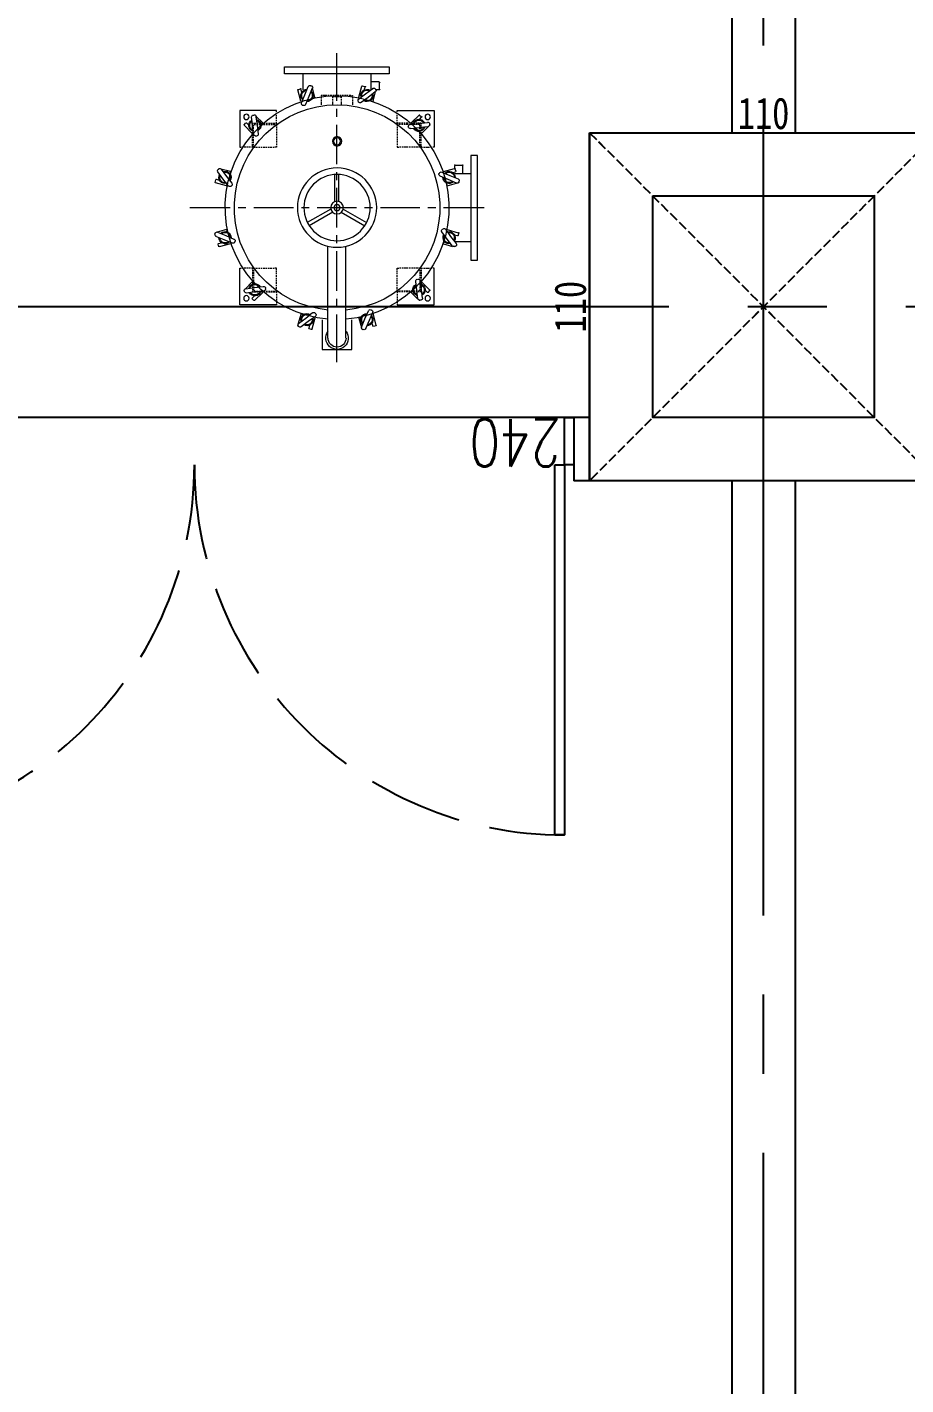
# Model space of a CAD drawing. Extents: x -18489 to 195597, y -1599 to 112111.
# Drawn here: x -14271 to -13993.1, y 6281.6 to 6710.8 of the extents above; entities that cross this region are included whole.
import ezdxf

# ---------------------------------------------------------------- set-up
doc = ezdxf.new("R2010")
doc.units = 0
doc.header["$LTSCALE"] = 100
doc.linetypes.add('X-CUB3-L10$0$COL-CEN-LIN', pattern=[3.25, 2.5, -0.25, 0.25, -0.25])
doc.linetypes.add('X-CUB3-L10$0$HIDDEN', pattern=[0.4, 0.3, -0.1])
for name, color, linetype in [('188K-SM-03-F10-MECH-EQ-Y2257103$0$M-EQPM-CDA-過濾器', 5, 'Continuous'), ('X-CUB3-L10$0$CCL', 8, 'X-CUB3-L10$0$COL-CEN-LIN'), ('X-CUB3-L10$0$COL', 8, 'Continuous'), ('X-CUB3-L10$0$COL-S', 8, 'Continuous'), ('X-CUB3-L10$0$Door', 8, 'Continuous'), ('X-CUB3-L10$0$WALL-DR', 8, 'Continuous'), ('X-CUB3-L10$0$WALL-RC', 8, 'Continuous')]:
    doc.layers.add(name, color=color, linetype=linetype)
doc.styles.add('X-CUB3-L10$0$CHINA', font='simplex.shx', dxfattribs={"width": 0.75, "bigfont": 'chineset.shx'})
doc.styles.add('X-CUB3-L10$0$DIM', font='', dxfattribs={"width": 0.8})
doc.styles.get('X-CUB3-L10$0$DIM').set_extended_font_data('MingLiU')
doc.dimstyles.new('X-CUB3-L10$0$0-Defpoint', dxfattribs={"dimtxt": 15, "dimasz": 0.5, "dimexe": 0.5, "dimexo": 0.5, "dimgap": 0.5, "dimtad": 1, "dimdsep": 46, "dimtxsty": 'X-CUB3-L10$0$CHINA', "dimblk": 'X-CUB3-L10$0$_None', "dimcen": 10, "dimclrd": 256, "dimclre": 256, "dimclrt": 256, "dimadec": 0, "dimazin": 0, "dimtfac": 1, "dimtix": 1, "dimtmove": 2, "dimatfit": 3, "dimldrblk": 'X-CUB3-L10$0$_None', "dimfxl": 0.5, "dimtolj": 1, "dimtzin": 0, "dimarcsym": 0})
doc.dimstyles.new('X-CUB3-L10$0$JJP_005_defpoint', dxfattribs={"dimtxt": 20, "dimasz": 0.5, "dimexe": 0.5, "dimexo": 0.5, "dimgap": 0.5, "dimtad": 1, "dimdsep": 46, "dimtxsty": 'X-CUB3-L10$0$DIM', "dimblk": 'X-CUB3-L10$0$_None', "dimcen": 10, "dimclrd": 256, "dimclre": 256, "dimclrt": 256, "dimadec": 0, "dimazin": 0, "dimtfac": 1, "dimtix": 1, "dimtmove": 2, "dimatfit": 3, "dimldrblk": 'X-CUB3-L10$0$_None', "dimfxl": 0.5, "dimtolj": 1, "dimtzin": 0, "dimarcsym": 0})

# ---------------------------------------------------------------- blocks, each defined once
blk = doc.blocks.new('*D439')
at = {"layer": 'DefPoints', "lineweight": -2, "transparency": 16777216}
blk.add_line((0, 0), (110, 0), dxfattribs=at)
at = {"layer": 'DefPoints', "color": 0, "transparency": 16777216}
for p in [(0, 0), (110, 0), (110, 0)]:
    blk.add_point(p, dxfattribs=at)
at = {"layer": 'DefPoints', "transparency": 16777216, "insert": (55, 6.07), "char_height": 10, "attachment_point": 5, "style": 'X-CUB3-L10$0$DIM'}
blk.add_mtext('\\A1;110', dxfattribs=at)
blk = doc.blocks.new('X-CUB3-L10$0$_None')
blk = doc.blocks.new('*D440')
at = {"layer": 'DefPoints', "lineweight": -2, "transparency": 16777216}
blk.add_line((0, 0), (0, -110), dxfattribs=at)
at = {"layer": 'DefPoints', "color": 0, "transparency": 16777216}
for p in [(0, 0), (0, -110), (0, -110)]:
    blk.add_point(p, dxfattribs=at)
at = {"layer": 'DefPoints', "transparency": 16777216, "insert": (-6.07, -55), "char_height": 10, "attachment_point": 5, "rotation": 90, "style": 'X-CUB3-L10$0$DIM'}
blk.add_mtext('\\A1;110', dxfattribs=at)
blk = doc.blocks.new('*D462')
at = {"layer": 'DefPoints', "lineweight": -2, "transparency": 16777216}
blk.add_line((7569.45, 6793.14), (7809.45, 6793.14), dxfattribs=at)
at = {"layer": 'DefPoints', "color": 0, "transparency": 16777216}
for p in [(7569.45, 6793.14), (7809.45, 6793.14), (7809.45, 6793.14)]:
    blk.add_point(p, dxfattribs=at)
at = {"layer": 'DefPoints', "transparency": 16777216, "insert": (7587.98, 6801.14), "char_height": 15, "attachment_point": 5, "style": 'X-CUB3-L10$0$CHINA'}
blk.add_mtext('\\A1;240', dxfattribs=at)
blk = doc.blocks.new('188K-SM-03-F10-MECH-EQ-Y2257103$0$A$C9b321b2a')
at = {"color": 0, "lineweight": 13}
for points in [[(0, 338), (0, 465.7)], [(-124.1, 372.2), (-124.1, 372.2)], [(-123.2, 374), (-123.2, 374)], [(-121.4, 375.8), (-122.3, 374)], [(-114.2, 337.1), (-122.3, 366.8)], [(-121.4, 365.9), (-98.9, 348.8), (-77.3, 332.6)], [(-68.3, 343.4), (-90.8, 360.5), (-113.3, 376.7)], [(-86.3, 371.3), (-89, 381.2)], [(-80, 384.8), (-88.1, 383)], [(69.2, 349.7), (77.3, 378.5)], [(78.2, 346.1), (70.1, 347.9)], [(77.3, 377.6), (88.1, 351.5), (99.8, 326.3)], [(79.1, 383.9), (79.1, 383.9)], [(80, 384.8), (80, 384.8)], [(82.7, 385.7), (80.9, 384.8)], [(112.4, 331.7), (101.6, 356.9), (90.8, 383)], [(114.2, 337.1), (124.1, 372.2)], [(-303, 191.5), (-307.5, 191.5), (-307.5, 307.5), (-191.5, 307.5), (-191.5, 303)], [(-191.5, 295.8), (-191.5, 301.2)], [(-69.2, 333.5), (-67.4, 335.3)], [(0, 287.7), (0, 312.8)], [(107, 322.7), (108.8, 323.6)], [(303, 191.5), (307.5, 191.5), (307.5, 307.5), (190.6, 307.5), (190.6, 303)], [(190.6, 295.8), (190.6, 301.2)], [(-293.1, 265.2), (-293.1, 262.5)], [(-293.1, 262.5), (-293.1, 262.5)], [(-293.1, 259.8), (-293.1, 260.7)], [(-261.6, 293.1), (-267.9, 287.7)], [(-260.7, 278.7), (-267.9, 285.9)], [(-264.3, 267), (-267, 267), (-267, 264.3)], [(-267, 261.6), (-267, 256.2)], [(-263.4, 259.8), (-263.4, 257.1)], [(-256.2, 267), (-261.6, 267)], [(-234.6, 267.9), (-260.7, 293.1)], [(-257.1, 263.4), (-259.8, 263.4)], [(-249, 263.4), (-254.4, 263.4)], [(-249, 267), (-253.5, 267)], [(-241.8, 267), (-246.3, 267)], [(-241.8, 263.4), (-246.3, 263.4)], [(-233.7, 267), (-239.1, 267)], [(-233.7, 263.4), (-239.1, 263.4)], [(-226.5, 263.4), (-231.9, 263.4)], [(-226.5, 267), (-231, 267)], [(-218.5, 267), (-223.8, 267)], [(-219.4, 263.4), (-223.8, 263.4)], [(-211.3, 267), (-216.7, 267)], [(-211.3, 263.4), (-216.7, 263.4)], [(-204.1, 263.4), (-209.5, 263.4)], [(-204.1, 267), (-208.6, 267)], [(-196, 267), (-201.4, 267)], [(-196.9, 263.4), (-201.4, 263.4)], [(-194.2, 267), (-191.5, 267), (-191.5, 263.4), (-194.2, 263.4)], [(-191.5, 288.6), (-191.5, 293.1)], [(-191.5, 280.5), (-191.5, 285.9)], [(-191.5, 273.3), (-191.5, 278.7)], [(-191.5, 267), (-191.5, 270.6)], [(-191.5, 263.4), (-191.5, 258.9)], [(0, 137.5), (0, 262.5)], [(190.6, 288.6), (190.6, 293.1)], [(190.6, 280.5), (190.6, 285.9)], [(190.6, 273.3), (190.6, 278.7)], [(190.6, 267), (190.6, 270.6)], [(194.2, 267), (190.6, 267), (190.6, 263.4), (194.2, 263.4)], [(190.6, 263.4), (190.6, 258.9)], [(196, 267), (201.4, 267)], [(196.9, 263.4), (201.4, 263.4)], [(204.1, 267), (208.6, 267)], [(204.1, 263.4), (209.5, 263.4)], [(211.3, 267), (216.7, 267)], [(211.3, 263.4), (216.7, 263.4)], [(218.5, 267), (223.8, 267)], [(219.4, 263.4), (223.8, 263.4)], [(226.5, 267), (231, 267)], [(226.5, 263.4), (231.9, 263.4)], [(233.7, 267), (239.1, 267)], [(233.7, 263.4), (239.1, 263.4)], [(234.6, 267.9), (256.2, 289.5)], [(240, 260.7), (234.6, 266.1)], [(240.9, 267), (246.3, 267)], [(241.8, 263.4), (246.3, 263.4)], [(256.2, 288.6), (252.6, 260.7), (249, 232.8)], [(249, 267), (253.5, 267)], [(249, 263.4), (254.4, 263.4)], [(256.2, 267), (261.6, 267)], [(256.2, 263.4), (259.8, 263.4)], [(259.8, 293.1), (259.8, 293.1)], [(261.6, 293.1), (261.6, 293.1)], [(264.3, 293.1), (262.5, 293.1)], [(263.4, 231), (266.1, 258.9), (269.7, 286.8)], [(263.4, 267), (266.1, 267), (266.1, 264.3)], [(263.4, 259.8), (263.4, 257.1)], [(266.1, 261.6), (266.1, 256.2)], [(267.9, 234.6), (293.1, 260.7)], [(278.7, 260.7), (285.9, 267.9)], [(293.1, 262.5), (287.7, 267.9)], [(-267.9, 234.6), (-289.5, 256.2)], [(-267, 254.4), (-267, 249)], [(-267, 246.3), (-267, 241.8)], [(-267, 239.1), (-267, 233.7)], [(-267, 231), (-267, 226.5)], [(-267, 223.8), (-267, 219.4)], [(-267, 216.7), (-267, 211.3)], [(-260.7, 240.9), (-266.1, 234.6)], [(-263.4, 254.4), (-263.4, 249)], [(-263.4, 246.3), (-263.4, 241.8)], [(-263.4, 239.1), (-263.4, 234.6)], [(-263.4, 231.9), (-263.4, 226.5)], [(-263.4, 223.8), (-263.4, 219.4)], [(-263.4, 216.7), (-263.4, 212.2)], [(-191.5, 256.2), (-191.5, 250.8)], [(-191.5, 248.1), (-191.5, 243.6)], [(-191.5, 240.9), (-191.5, 236.4)], [(-191.5, 233.7), (-191.5, 228.3)], [(-191.5, 225.6), (-191.5, 221.2)], [(-191.5, 218.5), (-191.5, 213.1)], [(190.6, 256.2), (190.6, 250.8)], [(190.6, 248.1), (190.6, 243.6)], [(190.6, 240.9), (190.6, 236.4)], [(190.6, 233.7), (190.6, 228.3)], [(190.6, 225.6), (190.6, 221.2)], [(190.6, 218.5), (190.6, 213.1)], [(263.4, 254.4), (263.4, 249)], [(263.4, 246.3), (263.4, 241.8)], [(263.4, 239.1), (263.4, 234.6)], [(263.4, 231.9), (263.4, 226.5)], [(263.4, 223.8), (263.4, 219.4)], [(263.4, 216.7), (263.4, 212.2)], [(266.1, 254.4), (266.1, 249)], [(266.1, 246.3), (266.1, 241.8)], [(266.1, 239.1), (266.1, 233.7)], [(266.1, 231), (266.1, 226.5)], [(266.1, 223.8), (266.1, 219.4)], [(266.1, 216.7), (266.1, 211.3)], [(-295.8, 191.5), (-300.3, 191.5)], [(-288.6, 191.5), (-293.1, 191.5)], [(-280.5, 191.5), (-285.9, 191.5)], [(-273.3, 191.5), (-277.8, 191.5)], [(-267, 191.5), (-270.6, 191.5)], [(-267, 208.6), (-267, 204.1)], [(-267, 201.4), (-267, 196.9)], [(-267, 194.2), (-267, 191.5), (-263.4, 191.5), (-258, 191.5)], [(-263.4, 209.5), (-263.4, 204.1)], [(-263.4, 201.4), (-263.4, 196.9)], [(-263.4, 194.2), (-263.4, 191.5)], [(-256.2, 191.5), (-250.8, 191.5)], [(-248.1, 191.5), (-243.6, 191.5)], [(-240.9, 191.5), (-235.5, 191.5)], [(-233.7, 191.5), (-228.3, 191.5)], [(-225.6, 191.5), (-221.2, 191.5)], [(-218.5, 191.5), (-213.1, 191.5)], [(-211.3, 191.5), (-205.9, 191.5)], [(-203.2, 191.5), (-198.7, 191.5)], [(-196, 191.5), (-191.5, 191.5), (-191.5, 196)], [(-191.5, 211.3), (-191.5, 205.9)], [(-191.5, 203.2), (-191.5, 198.7)], [(190.6, 211.3), (190.6, 205.9)], [(190.6, 203.2), (190.6, 198.7)], [(196, 191.5), (190.6, 191.5), (190.6, 196)], [(203.2, 191.5), (198.7, 191.5)], [(210.4, 191.5), (205.9, 191.5)], [(218.5, 191.5), (213.1, 191.5)], [(225.6, 191.5), (221.2, 191.5)], [(232.8, 191.5), (228.3, 191.5)], [(240.9, 191.5), (235.5, 191.5)], [(248.1, 191.5), (243.6, 191.5)], [(256.2, 191.5), (250.8, 191.5)], [(263.4, 191.5), (258, 191.5)], [(263.4, 209.5), (263.4, 204.1)], [(263.4, 201.4), (263.4, 196.9)], [(266.1, 194.2), (266.1, 191.5), (263.4, 191.5), (263.4, 194.2)], [(266.1, 208.6), (266.1, 204.1)], [(266.1, 201.4), (266.1, 196.9)], [(266.1, 191.5), (270.6, 191.5)], [(273.3, 191.5), (277.8, 191.5)], [(280.5, 191.5), (285.9, 191.5)], [(287.7, 191.5), (293.1, 191.5)], [(295.8, 191.5), (300.3, 191.5)], [(-423.4, 107.9), (-373.1, 107.9)], [(-331.7, 112.4), (-356.9, 101.6), (-383, 90.8)], [(-377.6, 78.2), (-351.5, 89), (-326.3, 99.8)], [(-373.1, 123.2), (-375.8, 115.1)], [(-365, 111.5), (-374.9, 114.2)], [(-322.7, 107), (-323.6, 109.7)], [(0, 88.1), (0, 112.4)], [(4.5, 19.8), (46.7, 94.4)], [(14.4, 13.5), (57.5, 88.1)], [(365.9, 121.4), (348.8, 98.9), (331.7, 77.3)], [(338, 105.2), (336.2, 113.3)], [(337.1, 114.2), (365.9, 122.3)], [(343.4, 68.3), (359.6, 90.8), (376.7, 113.3)], [(371.3, 86.3), (381.2, 89)], [(373.1, 123.2), (373.1, 123.2)], [(375.8, 121.4), (374, 123.2)], [(-385.7, 82.7), (-384.8, 80.9), (-384.8, 80)], [(-383.9, 79.1), (-383.9, 79.1)], [(-349.7, 70.1), (-378.5, 77.3)], [(-355.1, 46.7), (-355.1, 50.3), (-352.4, 50.3)], [(-355.1, 38.7), (-355.1, 44.1)], [(-350.6, 50.3), (-345.2, 50.3)], [(-342.5, 50.3), (-338, 50.3)], [(-335.3, 50.3), (-329.9, 50.3)], [(-328.1, 50.3), (-325.4, 50.3)], [(0, -62), (0, 62.9)], [(333.5, 69.2), (335.3, 67.4)], [(348.8, 70.1), (383.9, 79.1)], [(354.2, 46.7), (448.6, 46.7), (448.6, -46.7), (354.2, -46.7)], [(-338, 0), (-488.2, 0)], [(-355.1, 31.5), (-355.1, 36.9)], [(-355.1, 24.3), (-355.1, 28.8)], [(-355.1, 16.2), (-355.1, 21.6)], [(-355.1, 9), (-355.1, 13.5)], [(-355.1, 1.8), (-355.1, 6.3)], [(-350.6, 9), (-350.6, 14.4), (-346.1, 14.4)], [(-350.6, 1.8), (-350.6, 6.3)], [(-343.4, 14.4), (-338.9, 14.4)], [(-336.2, 14.4), (-330.8, 14.4)], [(-329, 14.4), (-324.5, 14.4)], [(-287.7, 0), (-312.8, 0)], [(-137.5, 0), (-262.5, 0)], [(-87.2, 0), (-112.4, 0)], [(-18.9, 6.3), (-105.2, 6.3)], [(62, 0), (-62.9, 0)], [(112.4, 0), (87.2, 0)], [(412.6, 28.8), (121.4, 28.8)], [(262.5, 0), (137.5, 0)], [(312.8, 0), (287.7, 0)], [(488.2, 0), (338, 0)], [(-355.1, -6.3), (-355.1, -0.9)], [(-355.1, -13.5), (-355.1, -9)], [(-355.1, -20.7), (-355.1, -16.2)], [(-355.1, -28.8), (-355.1, -23.4)], [(-355.1, -36), (-355.1, -31.5)], [(-355.1, -44.1), (-355.1, -38.7)], [(-350.6, -6.3), (-350.6, -0.9)], [(-350.6, -9), (-350.6, -13.5), (-346.1, -13.5)], [(-343.4, -13.5), (-338.9, -13.5)], [(-336.2, -13.5), (-330.8, -13.5)], [(-329, -13.5), (-324.5, -13.5)], [(-18.9, -6.3), (-105.2, -6.3)], [(4.5, -19.8), (46.7, -93.5)], [(14.4, -13.5), (57.5, -88.1)], [(412.6, -27.9), (121.4, -27.9)], [(-384.8, -80), (-383, -88.1)], [(-349.7, -69.2), (-383.9, -79.1)], [(-343.4, -68.3), (-360.5, -90.8), (-376.7, -113.3)], [(-365.9, -121.4), (-348.8, -98.9), (-332.6, -76.4)], [(-355.1, -45.8), (-355.1, -49.4), (-352.4, -49.4)], [(-350.6, -49.4), (-345.2, -49.4)], [(-342.5, -49.4), (-338, -49.4)], [(-335.3, -49.4), (-329.9, -49.4)], [(-333.5, -68.3), (-335.3, -67.4)], [(-328.1, -49.4), (-325.4, -49.4)], [(377.6, -77.3), (351.5, -88.1), (326.3, -99.8)], [(384.8, -80), (384.8, -80)], [(-373.1, -107.9), (-423.4, -107.9)], [(-398.3, -133.9), (-398.3, -107.9)], [(-371.3, -86.3), (-381.2, -89)], [(-375.8, -121.4), (-374, -122.3)], [(-373.1, -122.3), (-373.1, -123.2)], [(-373.1, -133.9), (-373.1, -125.9)], [(-371.3, -123.2), (-372.2, -123.2)], [(-337.1, -114.2), (-366.8, -122.3)], [(-338.9, -105.2), (-336.2, -113.3)], [(0, -112.4), (0, -87.2)], [(322.7, -107), (323.6, -108.8)], [(331.7, -112.4), (356.9, -101.6), (383, -89.9)], [(337.1, -114.2), (372.2, -123.2)], [(365, -110.6), (374.9, -113.3)], [(-374, -134.8), (-396.5, -134.8)], [(0, -262.5), (0, -137.5)], [(-303, -190.6), (-307.5, -190.6), (-307.5, -307.5), (-191.5, -307.5), (-191.5, -303)], [(-295.8, -190.6), (-300.3, -190.6)], [(-288.6, -190.6), (-293.1, -190.6)], [(-280.5, -190.6), (-285.9, -190.6)], [(-273.3, -190.6), (-277.8, -190.6)], [(-267, -190.6), (-270.6, -190.6)], [(-267, -193.3), (-267, -190.6), (-263.4, -190.6), (-258, -190.6)], [(-267, -201.4), (-267, -196)], [(-267, -208.6), (-267, -204.1)], [(-267, -215.8), (-267, -211.3)], [(-263.4, -194.2), (-263.4, -190.6)], [(-263.4, -201.4), (-263.4, -196.9)], [(-263.4, -208.6), (-263.4, -204.1)], [(-263.4, -216.7), (-263.4, -211.3)], [(-256.2, -190.6), (-250.8, -190.6)], [(-248.1, -190.6), (-243.6, -190.6)], [(-240.9, -190.6), (-235.5, -190.6)], [(-233.7, -190.6), (-228.3, -190.6)], [(-225.6, -190.6), (-221.2, -190.6)], [(-218.5, -190.6), (-213.1, -190.6)], [(-211.3, -190.6), (-205.9, -190.6)], [(-203.2, -190.6), (-198.7, -190.6)], [(-196, -190.6), (-191.5, -190.6), (-191.5, -196)], [(-191.5, -203.2), (-191.5, -197.8)], [(-191.5, -210.4), (-191.5, -205.9)], [(-191.5, -218.5), (-191.5, -213.1)], [(196, -190.6), (190.6, -190.6), (190.6, -196)], [(303, -190.6), (307.5, -190.6), (307.5, -307.5), (190.6, -307.5), (190.6, -303)], [(190.6, -203.2), (190.6, -197.8)], [(190.6, -210.4), (190.6, -205.9)], [(190.6, -218.5), (190.6, -213.1)], [(203.2, -190.6), (198.7, -190.6)], [(210.4, -190.6), (205.9, -190.6)], [(218.5, -190.6), (213.1, -190.6)], [(225.6, -190.6), (221.2, -190.6)], [(232.8, -190.6), (228.3, -190.6)], [(240.9, -190.6), (235.5, -190.6)], [(248.1, -190.6), (243.6, -190.6)], [(256.2, -190.6), (250.8, -190.6)], [(266.1, -193.3), (266.1, -190.6), (263.4, -190.6), (258, -190.6)], [(263.4, -194.2), (263.4, -190.6)], [(263.4, -201.4), (263.4, -196.9)], [(263.4, -208.6), (263.4, -204.1)], [(263.4, -216.7), (263.4, -211.3)], [(266.1, -190.6), (270.6, -190.6)], [(266.1, -201.4), (266.1, -196)], [(266.1, -208.6), (266.1, -204.1)], [(266.1, -215.8), (266.1, -211.3)], [(273.3, -190.6), (277.8, -190.6)], [(280.5, -190.6), (285.9, -190.6)], [(287.7, -190.6), (293.1, -190.6)], [(295.8, -190.6), (300.3, -190.6)], [(-267.9, -234.6), (-293.1, -259.8)], [(-263.4, -226.5), (-263.4, -231), (-266.1, -258.9), (-269.7, -285.9)], [(-267, -223.8), (-267, -218.5)], [(-267, -231), (-267, -226.5)], [(-267, -239.1), (-267, -233.7)], [(-267, -246.3), (-267, -240.9)], [(-267, -253.5), (-267, -249)], [(-267, -261.6), (-267, -256.2)], [(-263.4, -223.8), (-263.4, -219.4)], [(-263.4, -239.1), (-263.4, -233.7)], [(-263.4, -246.3), (-263.4, -241.8)], [(-263.4, -253.5), (-263.4, -249)], [(-263.4, -259.8), (-263.4, -256.2)], [(-254.4, -225.6), (-256.2, -225.6)], [(-191.5, -225.6), (-191.5, -220.3)], [(-191.5, -232.8), (-191.5, -228.3)], [(-191.5, -240.9), (-191.5, -235.5)], [(-191.5, -248.1), (-191.5, -243.6)], [(-191.5, -255.3), (-191.5, -250.8)], [(190.6, -225.6), (190.6, -220.3)], [(190.6, -232.8), (190.6, -228.3)], [(190.6, -240.9), (190.6, -235.5)], [(190.6, -248.1), (190.6, -243.6)], [(190.6, -255.3), (190.6, -250.8)], [(226.5, -254.4), (225.6, -256.2)], [(287.7, -256.2), (260.7, -252.6), (232.8, -249)], [(260.7, -240), (266.1, -234.6)], [(263.4, -223.8), (263.4, -219.4)], [(263.4, -231), (263.4, -226.5)], [(263.4, -239.1), (263.4, -233.7)], [(263.4, -246.3), (263.4, -241.8)], [(263.4, -253.5), (263.4, -249)], [(263.4, -259.8), (263.4, -256.2)], [(266.1, -223.8), (266.1, -218.5)], [(266.1, -231), (266.1, -226.5)], [(266.1, -239.1), (266.1, -233.7)], [(266.1, -246.3), (266.1, -240.9)], [(266.1, -253.5), (266.1, -249)], [(266.1, -261.6), (266.1, -256.2)], [(267.9, -234.6), (288.6, -256.2)], [(-293.1, -261.6), (-287.7, -267.9)], [(-278.7, -260.7), (-285.9, -267.9)], [(-264.3, -266.1), (-267, -266.1), (-267, -263.4)], [(-256.2, -266.1), (-261.6, -266.1)], [(-259.8, -293.1), (-260.7, -293.1)], [(-257.1, -262.5), (-259.8, -262.5)], [(-234.6, -267.9), (-256.2, -288.6)], [(-249, -262.5), (-254.4, -262.5)], [(-249, -266.1), (-253.5, -266.1)], [(-241.8, -262.5), (-246.3, -262.5)], [(-241.8, -266.1), (-246.3, -266.1)], [(-240, -260.7), (-234.6, -266.1)], [(-233.7, -262.5), (-239.1, -262.5)], [(-233.7, -266.1), (-239.1, -266.1)], [(-226.5, -262.5), (-231.9, -262.5)], [(-226.5, -266.1), (-231, -266.1)], [(-219.4, -262.5), (-223.8, -262.5)], [(-218.5, -266.1), (-223.8, -266.1)], [(-211.3, -262.5), (-216.7, -262.5)], [(-211.3, -266.1), (-216.7, -266.1)], [(-204.1, -262.5), (-209.5, -262.5)], [(-204.1, -266.1), (-208.6, -266.1)], [(-196.9, -262.5), (-201.4, -262.5)], [(-196, -266.1), (-201.4, -266.1)], [(-194.2, -266.1), (-191.5, -266.1), (-191.5, -262.5), (-194.2, -262.5)], [(-191.5, -262.5), (-191.5, -258)], [(-191.5, -266.1), (-191.5, -270.6)], [(-191.5, -273.3), (-191.5, -277.8)], [(-191.5, -280.5), (-191.5, -285.9)], [(-191.5, -287.7), (-191.5, -293.1)], [(-191.5, -295.8), (-191.5, -300.3)], [(0, -312.8), (0, -287.7)], [(190.6, -262.5), (190.6, -258)], [(194.2, -266.1), (190.6, -266.1), (190.6, -262.5), (194.2, -262.5)], [(190.6, -266.1), (190.6, -270.6)], [(190.6, -273.3), (190.6, -277.8)], [(190.6, -280.5), (190.6, -285.9)], [(190.6, -287.7), (190.6, -293.1)], [(190.6, -295.8), (190.6, -300.3)], [(196, -266.1), (201.4, -266.1)], [(196.9, -262.5), (201.4, -262.5)], [(204.1, -262.5), (209.5, -262.5)], [(204.1, -266.1), (208.6, -266.1)], [(211.3, -262.5), (216.7, -262.5)], [(211.3, -266.1), (216.7, -266.1)], [(218.5, -266.1), (223.8, -266.1)], [(219.4, -262.5), (223.8, -262.5)], [(226.5, -262.5), (231.9, -262.5)], [(226.5, -266.1), (231, -266.1)], [(231, -262.5), (258.9, -266.1), (285.9, -269.7)], [(233.7, -262.5), (239.1, -262.5)], [(233.7, -266.1), (239.1, -266.1)], [(234.6, -267.9), (259.8, -293.1)], [(240.9, -266.1), (246.3, -266.1)], [(241.8, -262.5), (246.3, -262.5)], [(249, -262.5), (254.4, -262.5)], [(249, -266.1), (253.5, -266.1)], [(256.2, -262.5), (259.8, -262.5)], [(256.2, -266.1), (261.6, -266.1)], [(260.7, -278.7), (267.9, -285.9)], [(261.6, -293.1), (267.9, -287.7)], [(263.4, -266.1), (266.1, -266.1), (266.1, -263.4)], [(293.1, -259.8), (293.1, -259.8)], [(293.1, -261.6), (293.1, -261.6)], [(293.1, -264.3), (293.1, -262.5)], [(-112.4, -331.7), (-101.6, -356.9), (-90.8, -383)], [(-107, -322.7), (-109.7, -323.6)], [(-77.3, -377.6), (-89, -351.5), (-99.8, -326.3)], [(0, -465.7), (0, -337.1)], [(68.3, -333.5), (67.4, -335.3)], [(121.4, -365.9), (98.9, -348.8), (76.4, -331.7)], [(105.2, -338), (113.3, -336.2)], [(-134.8, -373.1), (-134.8, -396.5)], [(-133.9, -372.2), (-125.9, -372.2)], [(-123.2, -373.1), (-115.1, -375.8)], [(-111.5, -365), (-113.3, -374.9)], [(-107.9, -373.1), (-107.9, -423.4)], [(-82.7, -385.7), (-80.9, -384.8)], [(-80, -384.8), (-80, -384.8)], [(-79.1, -383.9), (-79.1, -383.9)], [(-78.2, -346.1), (-70.1, -347.9)], [(-69.2, -348.8), (-77.3, -378.5)], [(68.3, -343.4), (90.8, -359.6), (113.3, -376.7)], [(69.2, -348.8), (79.1, -383.9)], [(107.9, -423.4), (107.9, -373.1)], [(123.2, -371.3), (124.1, -372.2)], [(123.2, -373.1), (123.2, -373.1)], [(-133.9, -397.4), (-107.9, -397.4)]]:
    blk.add_lwpolyline(points, dxfattribs=at)
for points in [[(-69.2, 349.7), (-79.1, 383.9, 0.414151), (-80.8, 384.7)], [(123.2, 374), (115.1, 375.8, 0.414152), (113.3, 374.9), (110.6, 365)], [(-105.2, 338.9), (-113.3, 336.2, -0.414195), (-115, 337.2)], [(-231, 263.4), (-258.9, 267), (-286.8, 269.7, 0.414216), (-293, 264.6)], [(-287.7, 256.2), (-260.7, 252.6), (-232.8, 249, 0.414181), (-226.5, 254.4), (-225.6, 257.1)], [(254.4, 226.5), (256.2, 225.6, 0.414186), (262.5, 230.8)], [(-337.1, 114.2), (-372.2, 124.1, 0.414278), (-373.9, 123.1)], [(373, 123.1, 0.414151), (371.3, 124.1), (372.2, 124.1)], [(383.8, 78.3, 0.414152), (384.8, 80), (383, 88.1)], [(-346.1, 78.2), (-347.9, 70.1, -0.414137), (-349.6, 69.3)], [(347.1, -70.2, -0.414176), (348.8, -69.2), (378.5, -77.3)], [(385.7, -82.7), (384.8, -80.9, 0.414276), (383.9, -79.1), (383.9, -78.2)], [(371.4, -124, 0.414257), (373.1, -123.2), (375.8, -115.1)], [(-262.8, -293, 0.414173), (-256.2, -287.7), (-252.6, -259.8), (-249, -232.8)], [(-270.6, -286.5, 0.414184), (-265.2, -293.1), (-262.5, -293.1), (-261.6, -293.1)], [(-114.2, -337.1), (-124.1, -372.2, 0.414278), (-123.1, -373.9)], [(112.5, -336.3, -0.414174), (114.2, -337.1), (122.3, -365.9)], [(80, -384.8), (88.1, -383, 0.414278), (89, -381.2), (86.3, -371.3)], [(121.4, -375.8), (122.3, -374, 0.414278), (123.1, -372.3)]]:
    blk.add_lwpolyline(points, format="xyb", dxfattribs=at)
for points in [[(-445, -165.4), (-423.4, -165.4), (-423.4, 165.4), (-445, 165.4)], [(347.9, -70.1), (346.1, -77.3)], [(-165.4, -445), (-165.4, -423.4), (165.4, -423.4), (165.4, -445)]]:
    blk.add_lwpolyline(points, close=True, dxfattribs=at)
for centre, radius in [((-287.2, 286.3), 8.54), ((286.3, 286.3), 8.54), ((-0.4, -0.4), 125.4), ((-0.4, -0.4), 104.7), ((-209.9, -0.4), 14.8), ((-209.9, -0.4), 11.2), ((-0.4, -0.4), 20.2), ((-0.4, -0.4), 9.44), ((-287.2, -287.2), 8.54), ((286.3, -287.2), 8.54)]:
    blk.add_circle(centre, radius, dxfattribs=at)
for centre, radius, start, end in [((-0.4, -0.4), 353.8, 4.5703, 355.4242), ((-118.2, 369.9), 5.84, 143.0647, 233.0637), ((-122.7, 371.7), 1.35, 105.0036, 194.9912), ((-117.3, 371.7), 5.84, 53.0647, 143.0637), ((-95.7, 353.8), 19.3, 164.3884, 301.7393), ((-95.7, 353.8), 16.6, 167.5083, 298.6194), ((-95.7, 353.8), 19.3, 344.3889, 121.7454), ((-95.7, 353.8), 16.6, 347.5071, 118.6246), ((-88.6, 381.6), 1.35, 105.0036, 194.9912), ((70.6, 348.4), 1.35, 165.0086, 254.9966), ((94.8, 353.8), 19.3, 134.3899, 271.7358), ((82.3, 378.9), 5.84, 113.0684, 203.0626), ((94.8, 353.8), 16.6, 137.51, 268.6208), ((79.6, 383.4), 1.35, 75.0086, 164.9966), ((85, 379.8), 5.84, 23.0684, 113.0626), ((94.8, 353.8), 19.3, 314.3895, 91.7425), ((94.8, 353.8), 16.6, 317.51, 88.6208), ((121.8, 371.7), 1.35, 345.0088, 74.9964), ((-0.4, -0.4), 325, 4.9769, 355.0177), ((-74.2, 336.7), 5.84, 233.0657, 323.0577), ((-72.4, 338.5), 5.84, 323.0647, 53.0637), ((104.7, 327.7), 5.84, 203.066, 293.0599), ((106.5, 328.6), 5.84, 293.0684, 23.0626), ((-292.6, 261.2), 1.35, 134.9859, 225.0141), ((-288.1, 261.2), 5.84, 173.0697, 263.0674), ((-260.3, 259.4), 19.3, 14.3905, 151.7427), ((-260.3, 259.4), 16.6, 17.5124, 148.6244), ((-267.4, 286.3), 1.35, 134.9859, 225.0141), ((-260.3, 259.4), 3.15, 89.9976, 180.0024), ((-262.1, 291.7), 1.35, 44.9859, 135.0141), ((-232.4, 256.7), 5.84, 353.0697, 83.0674), ((235.1, 266.6), 1.35, 134.9859, 225.0141), ((259.4, 259.4), 19.3, 104.3916, 241.7429), ((259.4, 259.4), 16.6, 107.5118, 238.6229), ((261.2, 287.2), 5.84, 83.0665, 173.0705), ((260.3, 291.7), 1.35, 44.9859, 135.0141), ((259.4, 259.4), 3.15, 359.9976, 90.0024), ((259.4, 259.4), 19.3, 284.3916, 61.7429), ((259.4, 259.4), 16.6, 287.5118, 58.6229), ((263.9, 286.3), 5.84, 353.0665, 83.0705), ((286.3, 266.6), 1.35, 44.9859, 135.0141), ((291.7, 261.2), 1.35, 314.9859, 45.0141), ((-260.3, 259.4), 19.3, 194.3914, 331.7373), ((-260.3, 259.4), 16.6, 197.5129, 328.6181), ((-267.4, 235.1), 1.35, 224.9877, 314.9994), ((254.9, 231.5), 5.84, 173.0665, 263.0705), ((-380.7, 85), 5.84, 113.0638, 203.0644), ((-375.3, 114.6), 1.35, 165.0007, 254.9933), ((-354.7, 94.8), 19.3, 44.3897, 181.7412), ((-354.7, 94.8), 16.6, 47.5105, 178.6224), ((-354.7, 94.8), 19.3, 224.3897, 1.7412), ((-354.7, 94.8), 16.6, 227.5104, 358.6151), ((-329.5, 106.5), 5.84, 23.0683, 113.0616), ((-328.6, 104.7), 5.84, 293.0638, 23.0644), ((353.8, 94.8), 19.3, 74.3889, 211.7454), ((336.7, 112.8), 1.35, 105.0036, 194.9912), ((353.8, 94.8), 16.6, 77.5071, 208.6246), ((353.8, 94.8), 19.3, 254.3889, 31.7454), ((353.8, 94.8), 16.6, 257.5071, 28.6246), ((369.9, 117.3), 5.84, 53.0647, 143.0637), ((371.7, 116.4), 5.84, 323.0647, 53.0637), ((380.7, 87.7), 1.35, 15.0036, 104.9912), ((-384.3, 79.6), 1.35, 165.0007, 254.9933), ((-379.8, 82.3), 5.84, 203.0644, 293.0604), ((336.7, 73.3), 5.84, 143.0647, 233.0637), ((338.5, 71.5), 5.84, 233.0657, 323.0577), ((412.2, -0.4), 35.5, 233.4483, 126.5517), ((412.2, -0.4), 28.3, 270, 90), ((-384.3, -80.5), 1.35, 104.9914, 195.0082), ((-354.7, -94.8), 19.3, 74.3885, 211.7451), ((-354.7, -94.8), 16.6, 77.5077, 208.625), ((-354.7, -94.8), 19.3, 254.3885, 31.7451), ((-339.4, -72.4), 5.84, 53.0612, 143.0681), ((-337.6, -73.3), 5.84, 323.0612, 53.0681), ((353.8, -94.8), 19.3, 44.3903, 181.7417), ((353.8, -94.8), 16.6, 47.5115, 178.6208), ((378.9, -83.2), 5.84, 23.0638, 113.0644), ((379.8, -85.9), 5.84, 293.0683, 23.0616), ((-382.5, -88.6), 1.35, 194.9912, 285.0084), ((-372.6, -116.4), 5.84, 143.0612, 233.0681), ((-370.8, -118.2), 5.84, 233.0629, 323.0544), ((-372.6, -122.7), 1.35, 194.9912, 285.0084), ((-354.7, -94.8), 16.6, 257.5077, 28.625), ((-338.5, -113.7), 1.35, 284.9912, 15.0084), ((327.7, -104.7), 5.84, 113.0683, 203.0616), ((328.6, -107.4), 5.84, 203.0643, 293.0616), ((336.7, -113.7), 1.35, 164.9996, 255.0121), ((353.8, -94.8), 19.3, 224.3903, 1.7417), ((353.8, -94.8), 16.6, 227.5105, 358.616), ((373.5, -114.6), 1.35, 344.9997, 75.0119), ((-396, -134.4), 1.35, 180.0028, 269.9972), ((-373.5, -134.4), 1.35, 270.0028, 359.9972), ((-260.3, -259.4), 19.3, 104.3897, 241.742), ((-260.3, -259.4), 16.6, 107.5117, 238.6244), ((-257.6, -232.4), 5.84, 83.0695, 173.0637), ((-260.3, -259.4), 19.3, 284.3897, 61.742), ((-260.3, -259.4), 16.6, 287.5117, 58.6244), ((-255.8, -232.4), 5.84, 353.0695, 83.0637), ((231.5, -257.6), 5.84, 173.0663, 263.0669), ((231.5, -254.9), 5.84, 83.0697, 173.0674), ((259.4, -259.4), 19.3, 14.3908, 151.7421), ((259.4, -259.4), 16.6, 17.511, 148.6229), ((266.6, -236), 1.35, 44.9859, 135.0141), ((286.3, -262.1), 5.84, 353.0663, 83.0669), ((-292.6, -261.2), 1.35, 134.9859, 225.0141), ((-287.2, -267.4), 1.35, 224.9859, 315.0141), ((-260.3, -260.3), 3.15, 179.9976, 270.0024), ((-262.1, -292.6), 1.35, 224.9859, 315.0141), ((-236, -267.4), 1.35, 314.9859, 45.0141), ((259.4, -259.4), 19.3, 194.3907, 331.7364), ((259.4, -259.4), 16.6, 197.5123, 328.6171), ((260.3, -292.6), 1.35, 224.9859, 315.0141), ((259.4, -260.3), 3.15, 270.001, 359.9909), ((266.6, -287.2), 1.35, 314.9859, 45.0141), ((286.3, -264.8), 5.84, 263.0695, 353.0627), ((291.7, -261.2), 1.35, 314.9859, 45.0141), ((-95.7, -354.7), 19.3, 134.3894, 271.7352), ((-107.4, -329.5), 5.84, 113.0683, 203.0616), ((-105.6, -328.6), 5.84, 23.0638, 113.0644), ((-95.7, -354.7), 19.3, 314.3897, 91.7412), ((-95.7, -354.7), 16.6, 317.5105, 88.6224), ((71.5, -339.4), 5.84, 143.0633, 233.0661), ((73.3, -336.7), 5.84, 53.0627, 143.0658), ((94.8, -354.7), 19.3, 344.3879, 121.745), ((94.8, -354.7), 16.6, 347.5078, 118.6246), ((-134.4, -373.5), 1.35, 89.9969, 180.0031), ((-115.5, -374.4), 1.35, 254.996, 345.0045), ((-95.7, -354.7), 16.6, 137.5105, 268.6224), ((-85.9, -380.7), 5.84, 203.0643, 293.0616), ((-83.2, -379.8), 5.84, 293.0683, 23.0616), ((-80.5, -384.3), 1.35, 254.996, 345.0045), ((-71.5, -349.3), 1.35, 344.9997, 75.0119), ((94.8, -354.7), 19.3, 164.3883, 301.7393), ((94.8, -354.7), 16.6, 167.508, 298.6174), ((79.6, -384.3), 1.35, 195.0026, 285.0035), ((116.4, -372.6), 5.84, 233.0623, 323.0549), ((117.3, -370.8), 5.84, 323.0633, 53.0661), ((-134.4, -396.9), 1.35, 179.9969, 270.0031)]:
    blk.add_arc(centre, radius, start, end, dxfattribs=at)
blk = doc.blocks.new('188K-SM-03-F10-MECH-EQ-Y2257103')
at = {"layer": '188K-SM-03-F10-MECH-EQ-Y2257103$0$M-EQPM-CDA-過濾器', "lineweight": 0, "ltscale": 0.1, "xscale": -0.1, "yscale": 0.1, "zscale": 0.1, "rotation": 90}
blk.add_blockref('188K-SM-03-F10-MECH-EQ-Y2257103$0$A$C9b321b2a', (-14173.07, 6653.75), dxfattribs=at)
blk = doc.blocks.new('*U438')
at = {"layer": 'DefPoints', "linetype": 'X-CUB3-L10$0$HIDDEN', "ltscale": 0.1}
for p, q in [((110, 0), (0, -110)), ((0, 0), (110, -110))]:
    blk.add_line(p, q, dxfattribs=at)
at = {"layer": 'X-CUB3-L10$0$COL', "ltscale": 0.1}
blk.add_lwpolyline([(0, 0), (110, 0), (110, -110), (0, -110)], close=True, dxfattribs=at)
at = {"layer": 'DefPoints'}
dim = blk.add_linear_dim(base=(110, 0), p1=(0, 0), p2=(110, 0), dimstyle='X-CUB3-L10$0$JJP_005_defpoint', override={"dimtxt": 10}, dxfattribs=at)
dim.commit()
dim.dimension.update_dxf_attribs({"geometry": '*D439', "text_midpoint": (55, 6.067)})
dim = blk.add_linear_dim(base=(0, -110), p1=(0, 0), p2=(0, -110), angle=90, dimstyle='X-CUB3-L10$0$JJP_005_defpoint', override={"dimtxt": 10}, dxfattribs=at)
dim.commit()
dim.dimension.update_dxf_attribs({"geometry": '*D440', "text_midpoint": (-6.067, -55)})
blk = doc.blocks.new('X-CUB3-L10$0$CUB3-10')
at = {"layer": 'X-CUB3-L10$0$CCL'}
for p, q in [((-1200, 0), (-1200, 9982.459)), ((720, 7342.459), (-5160, 7342.459))]:
    blk.add_line(p, q, dxfattribs=at)
at = {"layer": 'X-CUB3-L10$0$COL-S'}
blk.add_lwpolyline([(-1235, 7377.459), (-1165, 7377.459), (-1165, 7307.459), (-1235, 7307.459)], close=True, dxfattribs=at)
at = {"layer": 'X-CUB3-L10$0$COL'}
blk.add_blockref('*U438', (-1255, 7397.459), dxfattribs=at)
blk = doc.blocks.new('X-CUB3-L10$0$Ddoor-240')
at = {"layer": 'X-CUB3-L10$0$Door', "linetype": 'Continuous'}
for points in [[(-114, 15), (-117, 15), (-117, 132), (-114, 132)], [(114, 15), (117, 15), (117, 132), (114, 132)], [(-117, 0), (-120, 0), (-120, 15), (-117, 15)], [(120, 0), (117, 0), (117, 15), (120, 15)]]:
    blk.add_lwpolyline(points, close=True, dxfattribs=at)
at = {"layer": 'X-CUB3-L10$0$Door', "linetype": 'X-CUB3-L10$0$HIDDEN'}
for centre, start, end in [((-117, 15), 0, 90), ((117, 15), 90, 180)]:
    blk.add_arc(centre, 117, start, end, dxfattribs=at)
at = {"layer": 'DefPoints'}
dim = blk.add_linear_dim(base=(120, 0), p1=(-120, 0), p2=(120, 0), dimstyle='X-CUB3-L10$0$0-Defpoint', dxfattribs=at)
dim.commit()
dim.dimension.update_dxf_attribs({"geometry": '*D462', "text_midpoint": (-101.469, 8), "dimtype": 128, "insert": (-7689.445, -6793.137)})
blk = doc.blocks.new('X-CUB3-L10')
at = {"layer": 'X-CUB3-L10$0$COL-S'}
blk.add_lwpolyline([(-14073.15, 6657.46), (-14003.15, 6657.46), (-14003.15, 6587.46), (-14073.15, 6587.46)], close=True, dxfattribs=at)
at = {"layer": 'X-CUB3-L10$0$WALL-DR'}
for p, q in [((-14093.15, 6587.46), (-14098.15, 6587.46)), ((-14098.15, 6587.46), (-14098.15, 6567.46)), ((-14093.15, 6567.46), (-14098.15, 6567.46))]:
    blk.add_line(p, q, dxfattribs=at)
at = {"layer": 'X-CUB3-L10$0$WALL-RC'}
for p, q in [((-14048.15, 7527.46), (-14048.15, 6677.46)), ((-14028.15, 7527.46), (-14028.15, 6677.46)), ((-14048.15, 6567.46), (-14048.15, 5717.46)), ((-14028.15, 6567.46), (-14028.15, 5717.46))]:
    blk.add_line(p, q, dxfattribs=at)
at = {"layer": 'X-CUB3-L10$0$CCL'}
blk.add_blockref('X-CUB3-L10$0$CUB3-10', (-12838.15, -720), dxfattribs=at)
at = {"layer": 'X-CUB3-L10$0$COL'}
blk.add_blockref('*U438', (-14093.15, 6677.46), dxfattribs=at)
at = {"layer": 'X-CUB3-L10$0$Door', "rotation": 180}
blk.add_blockref('X-CUB3-L10$0$Ddoor-240', (-14218.15, 6587.46), dxfattribs=at)

msp = doc.modelspace()

# ---------------------------------------------------------------- block references
msp.add_blockref('X-CUB3-L10', (0, 0))

# ---------------------------------------------------------------- next in the draw order: block references
msp.add_blockref('188K-SM-03-F10-MECH-EQ-Y2257103', (0, 0))

doc.saveas('drawing.dxf')
